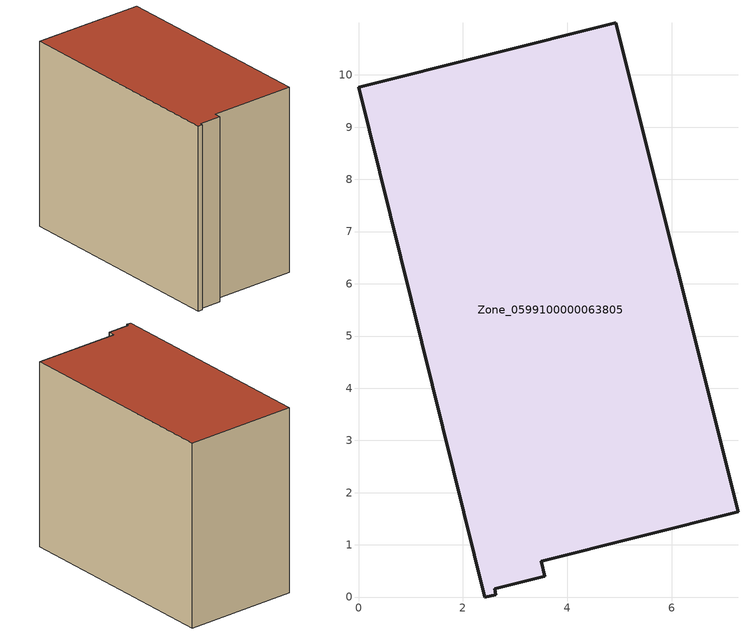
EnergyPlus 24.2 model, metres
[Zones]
Zone_0599100000063805
 floor ground (C_G): 0,9.77 4.93,11 7.27,1.63 3.5,0.69 3.57,0.4 2.61,0.16 2.63,0.05 2.42,0 z0
 wall outside (C_F): 2.42,0 2.63,0.05 2.61,0.16 3.57,0.4 3.5,0.69 7.27,1.63 4.93,11 0,9.77 2.42,0 z0:8.29
 roof outside (C_R): 4.93,11 0,9.77 2.42,0 2.63,0.05 2.61,0.16 3.57,0.4 3.5,0.69 7.27,1.63 z8.29
[BUILDING]
Pand.0599100000063805: North Axis=0; Terrain=City; Loads Convergence Tolerance Value=0.04; Temperature Convergence Tolerance Value=0.4; Solar Distribution=FullExterior; Maximum Number of Warmup Days=25; Minimum Number of Warmup Days=1
[Site:Location]
Rotterdam.The.Hague.AP_ZH_NLD Design_Conditions: Latitude=51.96; Longitude=4.45; Time Zone=1; Elevation=-4.5
[SITE:GROUNDTEMPERATURE:BUILDINGSURFACE]
18, 18, 18, 18, 18, 18, 18, 18, 18, 18, 18, 18
[MATERIAL] Thermal Absorptance=0.9; Solar Absorptance=0.7; Visible Absorptance=0.7
Name | Roughness | Thickness | Conductivity | Density | Specific Heat
G.TI.1975-1991 | MediumSmooth | 0.15 | 0.288461 | 540 | 1210
F.TI.1975-1991 | Rough | 0.3 | 0.230769 | 1920 | 840
R.TI.1975-1991 | MediumRough | 0.2 | 0.153846 | 1500 | 1000
[CONSTRUCTION]
C_G: G.TI.1975-1991
C_F: F.TI.1975-1991
C_R: R.TI.1975-1991
[ZONE]
Zone_0599100000063805: Type=1; Multiplier=1; Ceiling Height=Autocalculate; Volume=Autocalculate; Floor Area=autocalculate; Part of Total Floor Area=Yes
[ZONEINFILTRATION:DESIGNFLOWRATE]
Infil_Zone_0599100000063805: Zone or ZoneList or Space or SpaceList=Zone_0599100000063805; Schedule=AlwaysOn; Design Flow Rate Calculation Method=Flow/Area; Flow Rate per Floor Area=0.003; Constant Term Coefficient=1; Temperature Term Coefficient=0; Velocity Term Coefficient=0; Velocity Squared Term Coefficient=0
[HVACTEMPLATE:ZONE:IDEALLOADSAIRSYSTEM]
Zone_0599100000063805: Maximum Heating Supply Air Temperature=50; Minimum Cooling Supply Air Temperature=13; Maximum Heating Supply Air Humidity Ratio=0.0156; Minimum Cooling Supply Air Humidity Ratio=0.0077; Heating Limit=NoLimit; Cooling Limit=NoLimit; Dehumidification Control Type=ConstantSensibleHeatRatio; Cooling Sensible Heat Ratio=0.7; Dehumidification Setpoint=60; Humidification Control Type=None; Humidification Setpoint=30; Outdoor Air Method=None; Outdoor Air Flow Rate per Person=0.00944; Outdoor Air Flow Rate per Zone Floor Area=0; Outdoor Air Flow Rate per Zone=0; Demand Controlled Ventilation Type=None; Outdoor Air Economizer Type=NoEconomizer; Heat Recovery Type=None; Sensible Heat Recovery Effectiveness=0.7; Latent Heat Recovery Effectiveness=0.65
[ZONECONTROL:THERMOSTAT]
ThermostatControl_Zone_0599100000063805: Zone or ZoneList=Zone_0599100000063805; Control Type Schedule=DualSetpointControlType; Control 1=Thermostat_Zone_0599100000063805; Temperature Difference Between Cutout And Setpoint=0
[THERMOSTATSETPOINT:DUALSETPOINT]
Thermostat_Zone_0599100000063805: Heating Setpoint Temperature Schedule=HeatingSetpoint_Zone_0599100000063805; Cooling Setpoint Temperature Schedule=CoolingSetpoint_Zone_0599100000063805
[SCHEDULE:COMPACT]
HeatingSetpoint_Zone_0599100000063805: Through: 12/31, For: AllDays, Until: 24:00, 21
CoolingSetpoint_Zone_0599100000063805: Through: 12/31, For: AllDays, Until: 24:00, 24
DualSetpointControlType: Through: 12/31, For: AllDays, Until: 24:00, 4
AlwaysOn: Through: 12/31, For: AllDays, Until: 24:00, 1
